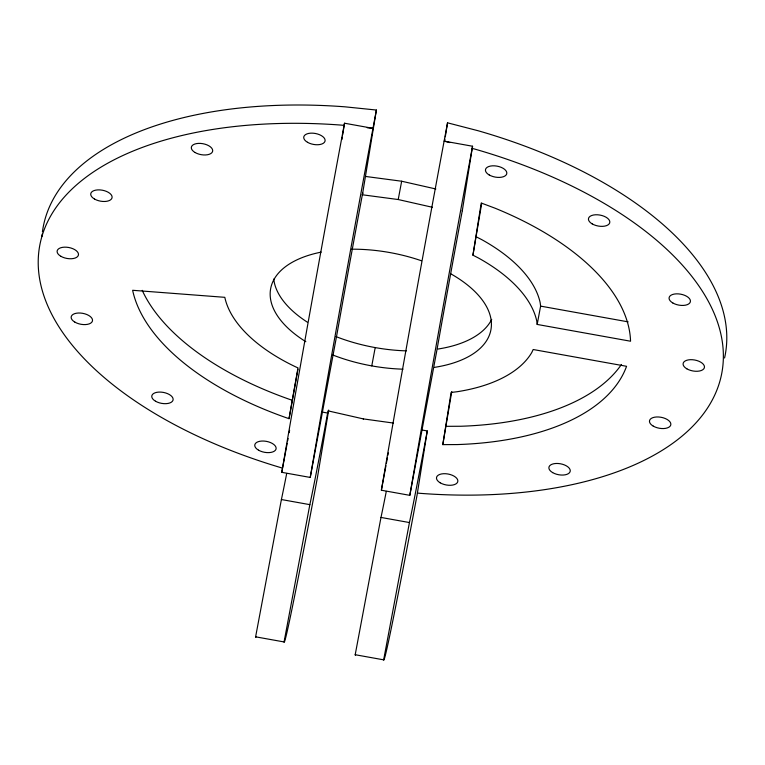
<?xml version="1.0" encoding="UTF-8"?>
<svg xmlns="http://www.w3.org/2000/svg" width="765" height="765" viewBox="0 0 765 765"><rect width="100%" height="100%" fill="white"/><g stroke="black" fill="none" stroke-linecap="round" stroke-linejoin="round"><path stroke-width="1.15" d="M341.926 139.517L342.309 137.117M342.682 134.774L344.518 123.222L372.976 128.338L376.399 110.036L344.977 106.823A346.947 177.652 10.6 0 0 42.429 231.833M286.703 473.468A217.92 2.611 -79.8 0 1 281.396 499.535L255.615 636.824L284.064 641.94L309.844 504.651A217.92 2.611 -79.8 0 0 324.446 430.303L328.032 410.862L363.337 418.904L393.468 423.064M432.426 207.286L398.23 199.541L362.409 194.788L362.706 192.876A217.92 2.611 -79.8 0 0 336.983 334.028L310.236 477.437L281.778 472.321A344.958 4.141 -79.8 0 1 344.518 123.222M328.682 410.04L317.465 477.312A344.958 4.141 -79.8 0 1 284.064 641.94M362.409 194.788L376.399 110.036M363.337 418.904L363.308 419.172M444.57 141.477L444.943 139.144M445.307 136.811L447.535 122.821L478.202 130.767A346.947 177.652 10.6 0 1 724.56 358.001M421.582 429.93L427.272 430.953L417.049 495.213A344.958 4.141 -79.8 0 1 383.657 659.841L355.199 654.725L380.98 517.436A217.92 2.611 -79.8 0 0 386.287 491.369M462.29 210.777L472.56 146.239L444.111 141.123A344.958 4.141 -79.8 0 0 381.372 490.222L409.82 495.338L436.576 351.929A217.92 2.611 -79.8 0 1 462.29 210.777L462.337 210.509M442.801 444.628L451.101 392.464L457.097 391.728A159.015 81.425 10.6 0 0 531.78 352.502L533.186 349.519L626.564 366.301A252.976 129.534 10.6 0 1 457.26 444.57L442.801 444.628L451.761 391.546M472.933 255.185L481.233 203.021L494.869 208.128A252.976 129.534 10.6 0 1 630.551 341.219L537.183 324.436L536.772 321.118A159.015 81.425 10.6 0 0 478.374 257.968L472.933 255.185L481.711 203.261M289.036 418.685L297.996 367.889L295.73 366.894A159.015 81.425 10.6 0 1 224.805 297.327L132.632 290.289A252.976 129.534 10.6 0 0 289.036 418.685L297.958 369.208M281.778 472.321L287.219 443.174M287.65 440.841L288.089 438.508M289.17 432.674L289.61 430.341M381.372 490.222L385.933 465.732M386.373 463.399L387.453 457.575M387.893 455.242L388.324 452.909M398.269 199.263L401.663 181.229L435.849 188.984M371.771 365.89L375.204 347.587M447.535 122.821L444.111 141.123L449.734 142.586M383.657 659.841L409.438 522.552A217.92 2.611 -79.8 0 0 424.03 448.204L427.272 430.953M537.183 324.436L540.606 306.124L540.195 302.816A159.015 81.425 10.6 0 0 481.797 239.665L476.356 236.873M446.225 426.325L460.683 426.258A252.976 129.534 10.6 0 0 621.429 364.484M367.21 127.755L372.976 128.338A344.958 4.141 -79.8 0 0 310.236 477.437M365.833 176.486L401.663 181.229M417.403 493.043L420.023 493.32A346.947 177.652 10.6 0 0 722.236 370.595A346.947 177.652 10.6 0 0 474.778 149.079L472.215 148.42M344.174 125.403L341.553 125.125A346.947 177.652 10.6 0 0 39.55 246.617A346.947 177.652 10.6 0 0 282.189 468.027M540.606 306.124L628.142 321.864M321.998 412.029L327.688 413.052M281.396 499.535L309.844 504.651M380.98 517.436L409.438 522.552M450.595 273.707A112.034 57.365 10.6 0 1 434.549 367.353M402.992 369.17A112.034 57.365 10.6 0 1 332.421 354.855M305.847 341.706A112.034 57.365 10.6 0 1 321.195 252.125M351.546 249.189A112.034 57.365 10.6 0 1 421.419 260.75M491.704 319.359A112.034 57.365 10.6 0 1 437.972 349.041M406.416 350.867A112.034 57.365 10.6 0 1 335.845 336.543M307.3 322.142A112.034 57.365 10.6 0 1 273.755 279.043M292.459 400.372A252.976 129.534 10.6 0 1 142.223 290.346M41.932 236.471A346.947 177.652 10.6 0 1 42.151 234.147M355.62 654.716A344.958 4.141 -79.8 0 1 355.199 654.725M409.82 495.338A344.958 4.141 -79.8 0 1 472.56 146.239M256.026 636.815A344.958 4.141 -79.8 0 1 255.615 636.824M258.522 450.174A10.844 5.556 10.6 0 0 275.974 449.275A10.844 5.556 10.6 0 0 261.831 441.042A10.844 5.556 10.6 0 0 258.522 450.174M653.234 426.105A10.844 5.556 10.6 0 0 670.695 425.206A10.844 5.556 10.6 0 0 656.552 416.973A10.844 5.556 10.6 0 0 653.234 426.105M686.855 368.826A10.844 5.556 10.6 0 0 704.307 367.927A10.844 5.556 10.6 0 0 690.173 359.693A10.844 5.556 10.6 0 0 686.855 368.826M94.487 199.024A10.844 5.556 10.6 0 0 111.948 198.125A10.844 5.556 10.6 0 0 97.805 189.892A10.844 5.556 10.6 0 0 94.487 199.024M552.646 472.607A10.844 5.556 10.6 0 0 570.097 471.709A10.844 5.556 10.6 0 0 555.954 463.475A10.844 5.556 10.6 0 0 552.646 472.607M440.229 482.83A10.844 5.556 10.6 0 0 457.69 481.94A10.844 5.556 10.6 0 0 443.547 473.707A10.844 5.556 10.6 0 0 440.229 482.83M592.206 223.906A10.844 5.556 10.6 0 0 609.657 223.007A10.844 5.556 10.6 0 0 595.514 214.774A10.844 5.556 10.6 0 0 592.206 223.906M307.492 142.29A10.844 5.556 10.6 0 0 324.953 141.391A10.844 5.556 10.6 0 0 310.81 133.158A10.844 5.556 10.6 0 0 307.492 142.29M489.208 174.956A10.844 5.556 10.6 0 0 506.66 174.057A10.844 5.556 10.6 0 0 492.517 165.823A10.844 5.556 10.6 0 0 489.208 174.956M195.085 152.522A10.844 5.556 10.6 0 0 212.536 151.623A10.844 5.556 10.6 0 0 198.403 143.39A10.844 5.556 10.6 0 0 195.085 152.522M672.818 302.978A10.844 5.556 10.6 0 0 690.279 302.089A10.844 5.556 10.6 0 0 676.136 293.856A10.844 5.556 10.6 0 0 672.818 302.978M155.524 401.223A10.844 5.556 10.6 0 0 172.976 400.325A10.844 5.556 10.6 0 0 158.843 392.091A10.844 5.556 10.6 0 0 155.524 401.223M74.903 322.142A10.844 5.556 10.6 0 0 92.364 321.252A10.844 5.556 10.6 0 0 78.221 313.019A10.844 5.556 10.6 0 0 74.903 322.142M60.875 256.304A10.844 5.556 10.6 0 0 78.326 255.405A10.844 5.556 10.6 0 0 64.184 247.172A10.844 5.556 10.6 0 0 60.875 256.304"/></g></svg>
